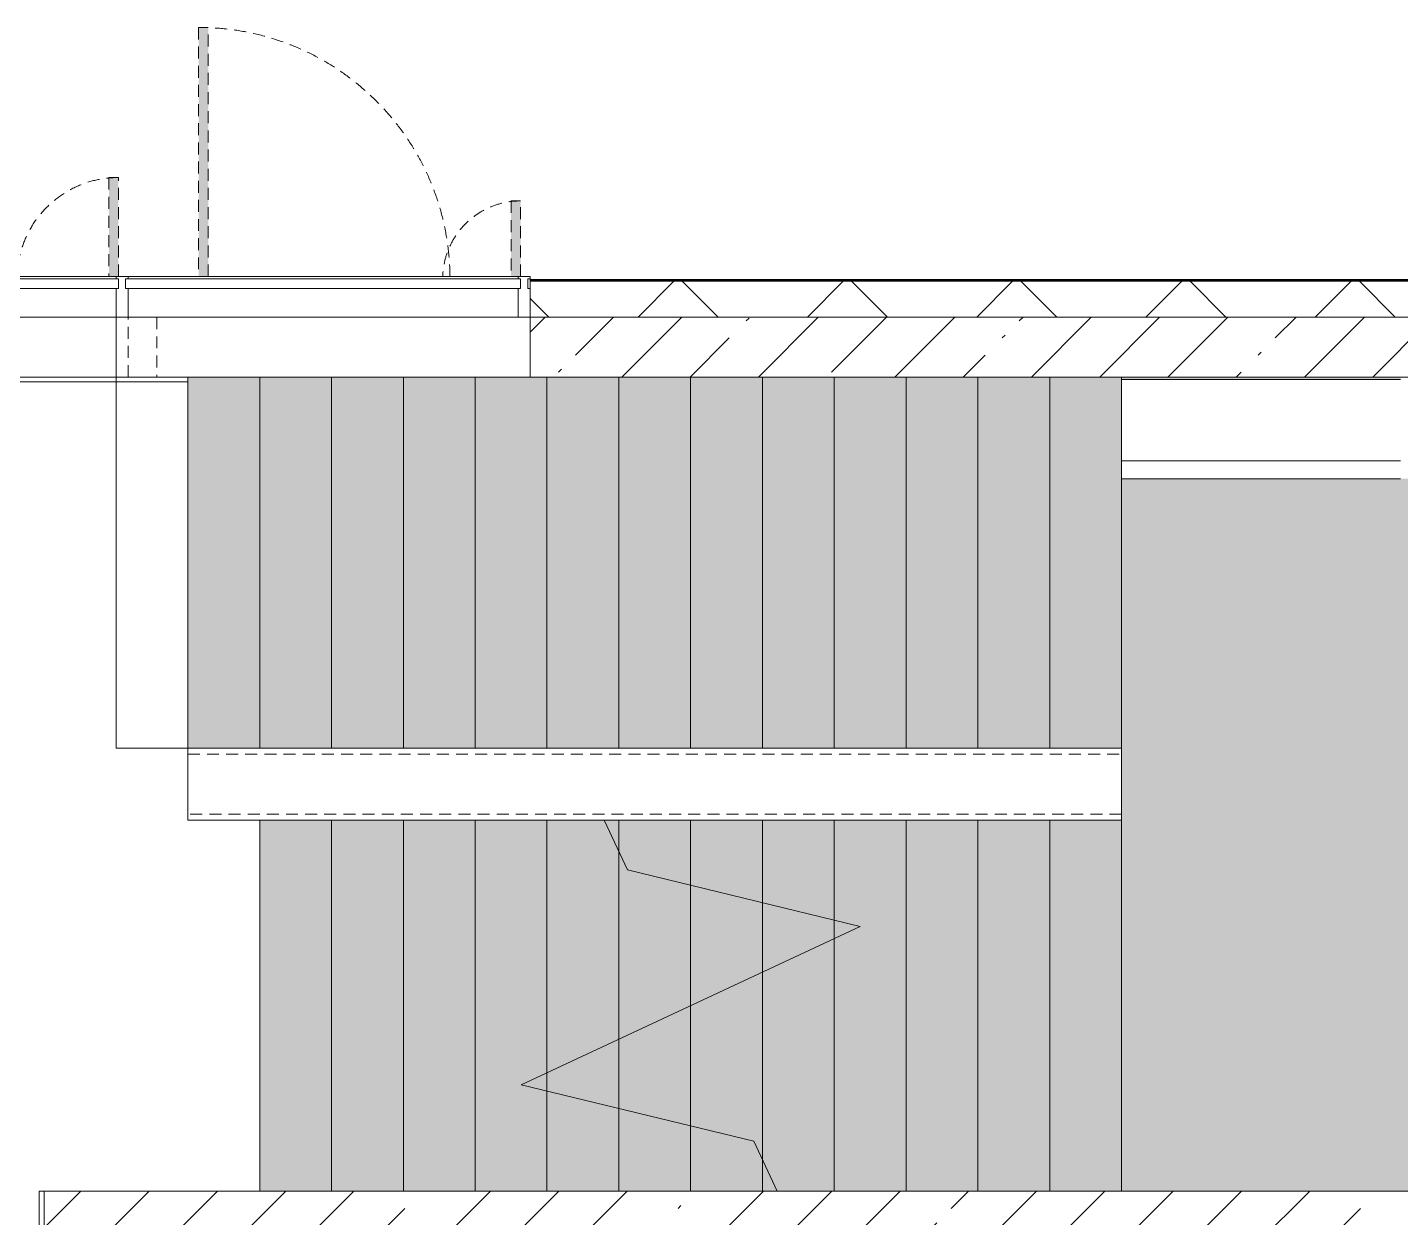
# Model space of a CAD drawing. Header units: millimetres. Extents: x 39815 to 261742, y -8553 to 29000.
# Drawn here: x 229242 to 234977, y 17640 to 22610 of the extents above; entities that cross this region are included whole.
import ezdxf

# ---------------------------------------------------------------- set-up
doc = ezdxf.new("R2010")
doc.units = ezdxf.units.MM
doc.linetypes.add('200_ШТРИХ__ш1_п0_6_', pattern=[80, 50, -30])
for name, color, linetype, lineweight in [('A-DETL-MBND', 7, '200_ШТРИХ__ш1_п0_6_', 9), ('A-GLAZ-2', 7, 'Continuous', 5), ('A-GLAZ-CWMG-2', 7, 'Continuous', 5), ('A-WALL-2', 7, 'Continuous', 9), ('A-WALL-4', 7, 'Continuous', 5), ('I-WALL-3', 7, 'Continuous', 5), ('S-STRS', 7, 'Continuous', 5), ('S-STRS-MBND', 7, 'Continuous', 5)]:
    doc.layers.add(name, color=color, linetype=linetype, lineweight=lineweight)
doc.layers.add('A-FLOR-1', color=7, linetype='Continuous', lineweight=5, true_color=0xaaaaaa)
doc.layers.add('S-STRS-1', color=7, linetype='Continuous', lineweight=5, true_color=0xd7cdc4, transparency=1)
pattern_1 = [(45, (134731.94, 0), (-285.1231, 285.1231), []), (45, (135017.06, 0), (-285.1231, 285.1231), [504.031, -100.806, 16.764, -84.042])]

# ---------------------------------------------------------------- blocks, each defined once
blk = doc.blocks.new('DRS_ДПУ_распашная__2Ст_Прямоугольная1 - ВН-4_ Нр_ДО_1500х2200 глухая-26741401-Общий план 2 этажа с размещением фрагментов 2_8-2_11')
at = {"layer": 'A-DETL-MBND'}
h = blk.add_hatch(color=256, dxfattribs=at)
h.paths.add_polyline_path([(-760, 10), (-730, 10), (-730, 1050), (-770, 1050), (-770, 10)])
h.paths.add_polyline_path([(-760, 0), (-760, 10), (-770, 0)])
h = blk.add_hatch(color=256, dxfattribs=at)
h.paths.add_polyline_path([(760, 0), (770, 0), (760, 10)])
h.paths.add_polyline_path([(760, 10), (770, 10), (770, 423.1), (730, 423.1), (730, 10), (747.1, 10)])
for p, q in [((-770, 1050), (-770, 10)), ((-730, 1050), (-770, 1050)), ((-730, 10), (-730, 1050)), ((770, 423.1), (730, 423.1)), ((730, 423.1), (730, 10)), ((770, 10), (770, 423.1))]:
    blk.add_line(p, q, dxfattribs=at)
for centre, radius, start, end in [((-770, 0), 1050, 0.55196, 90), ((770, 0), 423.1, 90, 178.61029)]:
    blk.add_arc(centre, radius, start, end, dxfattribs=at)
blk = doc.blocks.new('Прямоугольный импост - Импост структурный с накладкой - 170мм-23713241-Общий план 2 этажа с размещением фрагментов 2_8-2_11')
at = {"layer": 'A-DETL-MBND'}
for p, q in [((-10, 0), (0, 0)), ((0, 0), (0, -10))]:
    blk.add_line(p, q, dxfattribs=at)
blk = doc.blocks.new('DRS_ДПУ_распашная__2Ст_Прямоугольная1 - ВН-4_ Нр_ДО_1500х2200 глухая-26857260-Общий план 2 этажа с размещением фрагментов 2_8-2_11')
at = {"layer": 'A-DETL-MBND'}
blk.add_hatch(color=256, dxfattribs=at).paths.add_polyline_path([(-632.5, 10), (-632.5, 1050), (-672.5, 1050), (-672.5, 10), (-662.5, 10)])
h = blk.add_hatch(color=256, dxfattribs=at)
h.paths.add_polyline_path([(662.5, 0), (672.5, 0), (662.5, 10)])
h.paths.add_polyline_path([(662.5, 10), (672.5, 10), (672.5, 325.6), (632.5, 325.6), (632.5, 10)])
for p, q in [((-672.5, 1050), (-672.5, 10)), ((-632.5, 1050), (-672.5, 1050)), ((-632.5, 10), (-632.5, 1050)), ((672.5, 325.6), (632.5, 325.6)), ((632.5, 325.6), (632.5, 10)), ((672.5, 10), (672.5, 325.6))]:
    blk.add_line(p, q, dxfattribs=at)
for centre, radius, start, end in [((-672.5, 0), 1050, 0.55196, 90), ((672.5, 0), 325.6, 90, 178.15712)]:
    blk.add_arc(centre, radius, start, end, dxfattribs=at)
blk = doc.blocks.new('PNS_Панель прямоугольная1 - Нр_Стекло - 40мм-22959730-Общий план 2 этажа с размещением фрагментов 2_8-2_11')
at = {"layer": 'A-GLAZ-2'}
for p, q in [((-770, 0), (770, 0)), ((770, 0), (-770, 0)), ((-760, -40), (760, -40))]:
    blk.add_line(p, q, dxfattribs=at)
blk = doc.blocks.new('PNS_Панель прямоугольная1 - Нр_Стекло - 40мм-23689183-Общий план 2 этажа с размещением фрагментов 2_8-2_11')
at = {"layer": 'A-GLAZ-2'}
for p, q in [((-825, 0), (825, 0)), ((825, 0), (-825, 0)), ((-815, -40), (815, -40))]:
    blk.add_line(p, q, dxfattribs=at)
blk = doc.blocks.new('Прямоугольный импост - Импост структурный с накладкой - 170мм-22874516-Общий план 2 этажа с размещением фрагментов 2_8-2_11')
at = {"layer": 'A-GLAZ-CWMG-2'}
for p, q in [((-50, 40), (-50, 160)), ((-50, 160), (0, 160)), ((0, 160), (0, 40)), ((-40, 40), (-50, 40)), ((-50, -10), (-50, 0)), ((-50, 0), (-40, 0)), ((-40, 0), (-40, 40)), ((-10, 40), (-10, 0)), ((0, 40), (-10, 40)), ((-10, 0), (0, 0)), ((0, 0), (0, -10)), ((0, -10), (-50, -10))]:
    blk.add_line(p, q, dxfattribs=at)
blk = doc.blocks.new('Прямоугольный импост - Импост структурный с накладкой - 170мм-22855553-Общий план 2 этажа с размещением фрагментов 2_8-2_11')
at = {"layer": 'A-GLAZ-CWMG-2'}
for p, q in [((93360, 21560), (93360, 21570)), ((93360, 21570), (94880, 21570)), ((94880, 21570), (94880, 21560)), ((93360, 21400), (94880, 21400))]:
    blk.add_line(p, q, dxfattribs=at)
blk = doc.blocks.new('Прямоугольный импост - Импост структурный с накладкой - 170мм-23689142-Общий план 2 этажа с размещением фрагментов 2_8-2_11')
at = {"layer": 'A-GLAZ-CWMG-2'}
for p, q in [((94930, 21560), (94930, 21570)), ((94930, 21570), (96560, 21570)), ((96560, 21570), (96560, 21560)), ((94930, 21400), (96560, 21400))]:
    blk.add_line(p, q, dxfattribs=at)
blk = doc.blocks.new('Прямоугольный импост - Импост структурный с накладкой - 170мм-22874498-Общий план 2 этажа с размещением фрагментов 2_8-2_11')
at = {"layer": 'A-GLAZ-CWMG-2'}
for p, q in [((-25, 40), (-25, 160)), ((-25, 160), (25, 160)), ((25, 160), (25, 40)), ((-15, 40), (-25, 40)), ((-25, -10), (-25, 0)), ((-25, 0), (-15, 0)), ((-15, 0), (-15, 40)), ((15, 40), (15, 0)), ((25, 40), (15, 40)), ((15, 0), (25, 0)), ((25, 0), (25, -10)), ((25, -10), (-25, -10))]:
    blk.add_line(p, q, dxfattribs=at)
blk = doc.blocks.new('Зашивка приборов отопления31 - Зашивка приборов отопления-33324104-Общий план 2 этажа с размещением фрагментов 2_8-2_11')
at = {"layer": 'A-WALL-4'}
for p, q in [((126595, 120), (125430, 120)), ((126595, 45), (126595, 120)), ((126595, 45), (125430, 45)), ((125430, 45), (126595, 45)), ((126595, -295), (126595, 45)), ((125430, -295), (126595, -295))]:
    blk.add_line(p, q, dxfattribs=at)

msp = doc.modelspace()

# ---------------------------------------------------------------- hatches: boundary and pattern name
at = {"layer": 'A-WALL-4'}
h = msp.add_hatch(dxfattribs=at)
h.set_pattern_fill('FP_61', color=256, style=0, pattern_type=2)
h.set_pattern_definition([(45, (134731.94, 0), (-353.5534, 353.5534), []), (135, (134731.94, 0), (-353.5534, -353.5534), [])])
h.paths.add_polyline_path([(259961.9, 21400), (259961.9, 21550), (254882.2, 21550), (254882.2, 21400), (259811.9, 21400)])
h.paths.add_polyline_path([(253982.2, 21400), (253982.2, 21550), (252632.4, 21550), (252632.4, 21400), (252875.9, 21400)])
h.paths.add_polyline_path([(242482.4, 21400), (243782.4, 21400), (243782.4, 21550), (242482.4, 21550)])
h.paths.add_polyline_path([(245081.9, 21400), (245981.9, 21400), (245981.9, 21550), (244682.4, 21550), (244682.4, 21400)])
h.paths.add_polyline_path([(248032.4, 21400), (248032.4, 21550), (246881.9, 21550), (246881.9, 21400)])
h.paths.add_polyline_path([(241582.4, 21400), (241582.4, 21550), (240282.2, 21550), (240282.2, 21400), (240781.9, 21400)])
h.paths.add_polyline_path([(250832.4, 21400), (251732.4, 21400), (251732.4, 21550), (250332.4, 21550), (250332.4, 21400), (250659, 21400)])
h.paths.add_polyline_path([(237982.2, 21400), (237982.2, 21550), (236781.9, 21550), (236781.9, 21400), (237358, 21400)])
h.paths.add_polyline_path([(227936.4, 21400), (228041.9, 21400), (228041.9, 21550), (227791.9, 21550), (227791.9, 21400)])
h.paths.add_polyline_path([(232924.3, 21400), (235881.9, 21400), (235881.9, 21550), (231341.9, 21550), (231341.9, 21400), (231815.8, 21400)])
at = {"layer": 'I-WALL-3'}
h = msp.add_hatch(dxfattribs=at)
h.set_pattern_fill('FP_69', color=256, style=0, pattern_type=2)
h.set_pattern_definition(pattern_1)
h.paths.add_polyline_path([(235001.9, 21150), (235311.9, 21150), (235311.9, 21400), (231341.9, 21400), (231341.9, 21150), (234989.4, 21150)])
h.paths.add_polyline_path([(228041.9, 21150), (228041.9, 21400), (227761.9, 21400), (227761.9, 21150)])
h = msp.add_hatch(dxfattribs=at)
h.set_pattern_fill('FP_69', color=256, style=0, pattern_type=2)
h.set_pattern_definition(pattern_1)
h.paths.add_polyline_path([(235451.9, 17530), (235531.9, 17530), (235531.9, 17750), (229311.9, 17750), (229311.9, 17530), (235141.1, 17530)])
at = {"layer": 'S-STRS-1'}
for points in [[(229911.9, 19600), (230211.9, 19600), (230211.9, 21150), (229911.9, 21150), (229911.9, 20148.5)], [(230511.9, 19600), (230511.9, 21150), (230211.9, 21150), (230211.9, 19600)], [(230811.9, 19600), (230811.9, 21150), (230511.9, 21150), (230511.9, 19600), (230707.4, 19600)], [(231111.9, 19600), (231111.9, 21150), (230811.9, 21150), (230811.9, 19600)], [(231111.9, 19600), (231411.9, 19600), (231411.9, 21150), (231111.9, 21150), (231111.9, 20148.5)], [(231711.9, 19600), (231711.9, 21150), (231411.9, 21150), (231411.9, 19600)], [(232011.9, 19600), (232011.9, 21150), (231711.9, 21150), (231711.9, 19600)], [(232311.9, 19600), (232311.9, 21150), (232011.9, 21150), (232011.9, 19600)], [(232611.9, 19600), (232611.9, 21150), (232311.9, 21150), (232311.9, 19600)], [(232911.9, 19600), (232911.9, 21150), (232611.9, 21150), (232611.9, 19600)], [(232924.3, 19600), (233211.9, 19600), (233211.9, 21150), (232911.9, 21150), (232911.9, 19600)], [(233511.9, 19600), (233511.9, 21150), (233211.9, 21150), (233211.9, 19600)], [(233511.9, 19600), (233811.9, 19600), (233811.9, 21150), (233511.9, 21150), (233511.9, 20148.5)], [(230511.9, 17750), (230511.9, 19300), (230211.9, 19300), (230211.9, 17750)], [(230511.9, 17750), (230811.9, 17750), (230811.9, 19300), (230511.9, 19300), (230511.9, 17987.1)], [(230511.9, 17750), (230811.9, 17750), (230811.9, 19300), (230511.9, 19300), (230511.9, 17987.1)], [(231111.9, 17750), (231111.9, 19300), (230811.9, 19300), (230811.9, 17750)], [(231111.9, 17750), (231111.9, 19300), (230811.9, 19300), (230811.9, 17750)], [(231411.9, 17750), (231411.9, 18168.6), (231303.9, 18194.8), (231411.9, 18245.2), (231411.9, 19300), (231111.9, 19300), (231111.9, 17750)], [(231411.9, 17750), (231411.9, 19300), (231111.9, 19300), (231111.9, 17750), (231303.9, 17750)], [(231411.9, 17750), (231711.9, 17750), (231711.9, 19300), (231411.9, 19300), (231411.9, 17987.1)], [(232011.9, 17750), (232011.9, 19300), (231711.9, 19300), (231711.9, 17750), (231815.8, 17750)], [(232311.9, 17750), (232311.9, 19300), (232011.9, 19300), (232011.9, 17750), (232276.1, 17750)], [(232373.3, 17750), (232611.9, 17750), (232611.9, 19300), (232311.9, 19300), (232311.9, 17750)], [(232911.9, 17750), (232911.9, 19300), (232611.9, 19300), (232611.9, 17750)], [(233211.9, 17750), (233211.9, 19300), (232911.9, 19300), (232911.9, 17750), (232924.3, 17750)], [(233511.9, 17750), (233511.9, 19300), (233211.9, 19300), (233211.9, 17750), (233451.9, 17750)], [(233511.9, 17750), (233811.9, 17750), (233811.9, 19300), (233511.9, 19300), (233511.9, 17987.1)], [(232611.9, 18804.8), (232720, 18855.2), (232611.9, 18881.4)]]:
    msp.add_hatch(color=256, dxfattribs=at).paths.add_polyline_path(points)
h = msp.add_hatch(color=256, dxfattribs=at)
h.paths.add_polyline_path([(233811.9, 17750), (235311.9, 17750), (235311.9, 20725), (233811.9, 20725), (233811.9, 17987.1)])
h.paths.add_polyline_path([(235311.9, 20800), (235311.9, 21150), (235051.9, 21144.8), (235051.9, 20800), (235141.1, 20800)])
h.paths.add_polyline_path([(234976.9, 21140), (234976.9, 21150), (233811.9, 21150), (233811.9, 21140), (234032.7, 21140)])
h = msp.add_hatch(color=256, dxfattribs=at)
h.paths.add_polyline_path([(231411.9, 17750), (231711.9, 17750), (231711.9, 18095.7), (231411.9, 18168.6), (231411.9, 17987.1)])
h.paths.add_polyline_path([(231411.9, 18245.2), (231711.9, 18385.1), (231711.9, 19168.4), (231650.6, 19300), (231411.9, 19300), (231411.9, 18385.1)])
h = msp.add_hatch(color=256, dxfattribs=at)
h.paths.add_polyline_path([(231711.9, 17750), (232011.9, 17750), (232011.9, 18022.8), (231711.9, 18095.7), (231711.9, 17987.1)])
h.paths.add_polyline_path([(231711.9, 18385.1), (232011.9, 18525), (232011.9, 19027.2), (231747.8, 19091.4), (231711.9, 19168.4)])
h = msp.add_hatch(color=256, dxfattribs=at)
h.paths.add_polyline_path([(232011.9, 17750), (232311.9, 17750), (232311.9, 17881.6), (232276.1, 17958.6), (232011.9, 18022.8), (232011.9, 17987.1)])
h.paths.add_polyline_path([(232011.9, 18525), (232311.9, 18664.9), (232311.9, 18954.3), (232011.9, 19027.2), (232011.9, 18664.9)])
h = msp.add_hatch(color=256, dxfattribs=at)
h.paths.add_polyline_path([(232373.3, 17750), (232311.9, 17881.6), (232311.9, 17750)])
h.paths.add_polyline_path([(232311.9, 18664.9), (232611.9, 18804.8), (232611.9, 18881.4), (232311.9, 18954.3), (232311.9, 18804.8)])

# ---------------------------------------------------------------- linework, layer by layer
at = {"layer": 'A-DETL-MBND'}
for p, q in [((229661.9, 21150), (229661.9, 21400)), ((229781.9, 21400), (229781.9, 21150)), ((229911.9, 19575), (233811.9, 19575)), ((233811.9, 19325), (233811.9, 19575)), ((233811.9, 19325), (229911.9, 19325))]:
    msp.add_line(p, q, dxfattribs=at)
at = {"layer": 'A-FLOR-1'}
for p, q in [((229611.9, 21150), (229611.9, 21400)), ((229911.9, 21130), (227781.9, 21130)), ((229911.9, 21150), (228041.9, 21150)), ((229911.9, 19300), (229911.9, 21150)), ((230511.9, 19300), (229911.9, 19300)), ((230211.9, 17750), (230211.9, 19300)), ((230511.9, 17750), (230511.9, 19300)), ((229290.9, 13620), (229290.9, 17750)), ((229290.9, 17750), (229311.9, 17750))]:
    msp.add_line(p, q, dxfattribs=at)
at = {"layer": 'A-WALL-2'}
for p, q in [((235881.9, 21553), (231341.9, 21553)), ((235881.9, 21550), (231341.9, 21550)), ((231341.9, 21400), (235311.9, 21400))]:
    msp.add_line(p, q, dxfattribs=at)
at = {"layer": 'A-WALL-4'}
for p, q in [((244682.4, 21558), (231341.9, 21558)), ((231341.9, 21558), (231341.9, 21400))]:
    msp.add_line(p, q, dxfattribs=at)
at = {"layer": 'I-WALL-3'}
for p, q in [((231341.9, 21400), (231341.9, 21150)), ((231341.9, 21150), (234976.9, 21150)), ((229311.9, 17750), (229311.9, 13620)), ((235311.9, 17750), (229311.9, 17750))]:
    msp.add_line(p, q, dxfattribs=at)
at = {"layer": 'S-STRS'}
for p, q in [((229611.9, 19600), (229611.9, 21150)), ((230211.9, 21150), (229911.9, 21150)), ((230511.9, 21150), (230211.9, 21150)), ((230211.9, 19600), (230211.9, 21150)), ((230211.9, 19600), (230211.9, 21150)), ((230811.9, 21150), (230511.9, 21150)), ((230511.9, 19600), (230511.9, 21150)), ((230511.9, 19600), (230511.9, 21150)), ((231111.9, 21150), (230811.9, 21150)), ((230811.9, 19600), (230811.9, 21150)), ((230811.9, 19600), (230811.9, 21150)), ((231341.9, 21150), (231111.9, 21150)), ((231111.9, 19600), (231111.9, 21150)), ((231111.9, 19600), (231111.9, 21150)), ((231411.9, 19600), (231411.9, 21150)), ((231411.9, 19600), (231411.9, 21150)), ((231711.9, 19600), (231711.9, 21150)), ((231711.9, 19600), (231711.9, 21150)), ((232011.9, 19600), (232011.9, 21150)), ((232011.9, 19600), (232011.9, 21150)), ((232311.9, 19600), (232311.9, 21150)), ((232311.9, 19600), (232311.9, 21150)), ((232611.9, 19600), (232611.9, 21150)), ((232611.9, 19600), (232611.9, 21150)), ((232911.9, 19600), (232911.9, 21150)), ((232911.9, 19600), (232911.9, 21150)), ((233211.9, 19600), (233211.9, 21150)), ((233211.9, 19600), (233211.9, 21150)), ((233511.9, 19600), (233511.9, 21150)), ((233511.9, 19600), (233511.9, 21150)), ((233811.9, 21140), (233811.9, 21150)), ((233811.9, 21140), (233811.9, 21150)), ((233811.9, 19600), (233811.9, 20725)), ((233811.9, 19600), (233811.9, 20725)), ((230211.9, 19600), (229911.9, 19600)), ((230511.9, 19600), (230211.9, 19600)), ((230811.9, 19600), (230511.9, 19600)), ((231111.9, 19600), (230811.9, 19600)), ((231411.9, 19600), (231111.9, 19600)), ((231711.9, 19600), (231411.9, 19600)), ((232011.9, 19600), (231711.9, 19600)), ((232311.9, 19600), (232011.9, 19600)), ((232611.9, 19600), (232311.9, 19600)), ((232911.9, 19600), (232611.9, 19600)), ((233211.9, 19600), (232911.9, 19600)), ((233511.9, 19600), (233211.9, 19600)), ((233811.9, 19600), (233511.9, 19600)), ((233811.9, 19600), (233811.9, 19300)), ((230211.9, 19300), (230211.9, 17750)), ((230211.9, 19300), (230511.9, 19300)), ((230211.9, 19300), (230211.9, 17750)), ((230511.9, 19300), (230811.9, 19300)), ((230511.9, 19300), (230511.9, 17750)), ((230511.9, 19300), (230511.9, 17750)), ((230511.9, 19300), (230811.9, 19300)), ((230811.9, 19300), (231111.9, 19300)), ((230811.9, 19300), (230811.9, 17750)), ((230811.9, 19300), (230811.9, 17750)), ((230811.9, 19300), (231111.9, 19300)), ((230811.9, 19300), (230811.9, 17750)), ((230811.9, 19300), (230811.9, 17750)), ((231111.9, 19300), (231411.9, 19300)), ((231111.9, 19300), (231111.9, 17750)), ((231111.9, 19300), (231111.9, 17750)), ((231111.9, 19300), (231411.9, 19300)), ((231111.9, 19300), (231111.9, 17750)), ((231111.9, 19300), (231111.9, 17750)), ((231411.9, 19300), (231650.6, 19300)), ((231411.9, 19300), (231411.9, 18245.2)), ((231411.9, 19300), (231411.9, 18245.2)), ((231411.9, 19300), (231650.6, 19300)), ((231411.9, 19300), (231411.9, 18245.2)), ((231411.9, 19300), (231411.9, 18245.2)), ((231650.6, 19300), (231711.9, 19300)), ((231711.9, 19300), (232011.9, 19300)), ((231711.9, 19300), (231711.9, 19168.4)), ((231711.9, 19300), (231711.9, 19168.4)), ((232011.9, 19300), (232311.9, 19300)), ((232011.9, 19300), (232011.9, 19027.2)), ((232011.9, 19300), (232011.9, 19027.2)), ((232311.9, 19300), (232611.9, 19300)), ((232311.9, 19300), (232311.9, 18954.3)), ((232311.9, 19300), (232311.9, 18954.3)), ((232611.9, 19300), (232911.9, 19300)), ((232611.9, 19300), (232611.9, 18881.4)), ((232611.9, 19300), (232611.9, 18881.4)), ((232911.9, 19300), (233211.9, 19300)), ((232911.9, 19300), (232911.9, 17750)), ((232911.9, 19300), (232911.9, 17750)), ((233211.9, 19300), (233511.9, 19300)), ((233211.9, 19300), (233211.9, 17750)), ((233211.9, 19300), (233211.9, 17750)), ((233511.9, 19300), (233811.9, 19300)), ((233511.9, 19300), (233511.9, 17750)), ((233511.9, 19300), (233511.9, 17750)), ((233811.9, 19300), (233811.9, 17750)), ((233811.9, 19300), (233811.9, 17750)), ((231711.9, 19168.4), (231711.9, 18385.1)), ((231711.9, 19168.4), (231711.9, 18385.1)), ((231711.9, 19168.4), (231711.9, 18385.1)), ((231711.9, 19168.4), (231711.9, 18385.1)), ((232011.9, 19027.2), (232011.9, 18525)), ((232011.9, 19027.2), (232011.9, 18525)), ((232011.9, 19027.2), (232011.9, 18525)), ((232011.9, 19027.2), (232011.9, 18525)), ((232311.9, 18954.3), (232311.9, 18664.9)), ((232311.9, 18954.3), (232311.9, 18664.9)), ((232311.9, 18954.3), (232311.9, 18664.9)), ((232311.9, 18954.3), (232311.9, 18664.9)), ((232611.9, 18881.4), (232611.9, 18804.8)), ((232611.9, 18881.4), (232611.9, 18804.8)), ((232611.9, 18881.4), (232611.9, 18804.8)), ((232611.9, 18881.4), (232611.9, 18804.8)), ((232611.9, 18804.8), (232611.9, 17750)), ((232611.9, 18804.8), (232611.9, 17750)), ((232311.9, 18664.9), (232311.9, 17881.6)), ((232311.9, 18664.9), (232311.9, 17881.6)), ((232011.9, 18525), (232011.9, 18022.8)), ((232011.9, 18525), (232011.9, 18022.8)), ((231711.9, 18385.1), (231711.9, 18095.7)), ((231711.9, 18385.1), (231711.9, 18095.7)), ((231411.9, 18245.2), (231411.9, 18168.6)), ((231411.9, 18245.2), (231411.9, 18168.6)), ((231411.9, 18168.6), (231411.9, 17750)), ((231411.9, 18168.6), (231411.9, 17750)), ((231411.9, 18168.6), (231411.9, 17750)), ((231411.9, 18168.6), (231411.9, 17750)), ((231711.9, 18095.7), (231711.9, 17750)), ((231711.9, 18095.7), (231711.9, 17750)), ((231711.9, 18095.7), (231711.9, 17750)), ((231711.9, 18095.7), (231711.9, 17750)), ((232011.9, 18022.8), (232011.9, 17750)), ((232011.9, 18022.8), (232011.9, 17750)), ((232011.9, 18022.8), (232011.9, 17750)), ((232011.9, 18022.8), (232011.9, 17750)), ((232311.9, 17881.6), (232311.9, 17750)), ((232311.9, 17881.6), (232311.9, 17750)), ((232311.9, 17881.6), (232311.9, 17750)), ((232311.9, 17881.6), (232311.9, 17750)), ((232311.9, 17750), (232373.3, 17750))]:
    msp.add_line(p, q, dxfattribs=at)
at = {"layer": 'S-STRS-MBND'}
for p, q in [((229611.9, 19600), (229611.9, 21150)), ((233811.9, 21150), (229611.9, 21150)), ((229911.9, 19600), (229911.9, 21150)), ((229911.9, 19600), (229911.9, 21150)), ((230211.9, 19600), (230211.9, 21150)), ((230211.9, 19600), (230211.9, 21150)), ((230511.9, 19600), (230511.9, 21150)), ((230511.9, 19600), (230511.9, 21150)), ((230811.9, 19600), (230811.9, 21150)), ((230811.9, 19600), (230811.9, 21150)), ((231111.9, 19600), (231111.9, 21150)), ((231111.9, 19600), (231111.9, 21150)), ((231411.9, 19600), (231411.9, 21150)), ((231411.9, 19600), (231411.9, 21150)), ((231711.9, 19600), (231711.9, 21150)), ((231711.9, 19600), (231711.9, 21150)), ((232011.9, 19600), (232011.9, 21150)), ((232011.9, 19600), (232011.9, 21150)), ((232311.9, 19600), (232311.9, 21150)), ((232311.9, 19600), (232311.9, 21150)), ((232611.9, 19600), (232611.9, 21150)), ((232611.9, 19600), (232611.9, 21150)), ((232911.9, 19600), (232911.9, 21150)), ((232911.9, 19600), (232911.9, 21150)), ((233211.9, 19600), (233211.9, 21150)), ((233211.9, 19600), (233211.9, 21150)), ((233511.9, 19600), (233511.9, 21150)), ((233511.9, 19600), (233511.9, 21150)), ((235361.9, 21150), (233811.9, 21150)), ((233811.9, 19600), (233811.9, 21150)), ((233811.9, 19600), (233811.9, 21150)), ((233811.9, 19600), (229611.9, 19600)), ((233811.9, 19600), (233811.9, 19300)), ((231650.6, 19300), (233811.9, 19300)), ((231747.8, 19091.4), (231650.6, 19300)), ((231711.9, 19300), (231711.9, 19168.4)), ((231711.9, 19300), (231711.9, 19168.4)), ((232011.9, 19300), (232011.9, 19027.2)), ((232011.9, 19300), (232011.9, 19027.2)), ((232311.9, 19300), (232311.9, 18954.3)), ((232311.9, 19300), (232311.9, 18954.3)), ((232611.9, 19300), (232611.9, 18881.4)), ((232611.9, 19300), (232611.9, 18881.4)), ((232911.9, 19300), (232911.9, 17750)), ((232911.9, 19300), (232911.9, 17750)), ((233211.9, 19300), (233211.9, 17750)), ((233211.9, 19300), (233211.9, 17750)), ((233511.9, 19300), (233511.9, 17750)), ((233511.9, 19300), (233511.9, 17750)), ((233811.9, 19300), (233811.9, 17750)), ((233811.9, 19300), (233811.9, 17750)), ((232720, 18855.2), (231747.8, 19091.4)), ((231303.9, 18194.8), (232720, 18855.2)), ((232611.9, 18804.8), (232611.9, 17750)), ((232611.9, 18804.8), (232611.9, 17750)), ((232311.9, 18664.9), (232311.9, 17881.6)), ((232311.9, 18664.9), (232311.9, 17881.6)), ((232011.9, 18525), (232011.9, 18022.8)), ((232011.9, 18525), (232011.9, 18022.8)), ((231711.9, 18385.1), (231711.9, 18095.7)), ((231711.9, 18385.1), (231711.9, 18095.7)), ((231411.9, 18245.2), (231411.9, 18168.6)), ((231411.9, 18245.2), (231411.9, 18168.6)), ((232276.1, 17958.6), (231303.9, 18194.8)), ((232373.3, 17750), (232276.1, 17958.6)), ((232373.3, 17750), (233811.9, 17750)), ((233811.9, 17750), (235361.9, 17750))]:
    msp.add_line(p, q, dxfattribs=at)

# ---------------------------------------------------------------- block references
at = {"layer": 'A-DETL-MBND'}
for name, p in [('DRS_ДПУ_распашная__2Ст_Прямоугольная1 - ВН-4_ Нр_ДО_1500х2200 глухая-26741401-Общий план 2 этажа с размещением фрагментов 2_8-2_11', (228851.9, 21560)), ('DRS_ДПУ_распашная__2Ст_Прямоугольная1 - ВН-4_ Нр_ДО_1500х2200 глухая-26857260-Общий план 2 этажа с размещением фрагментов 2_8-2_11', (230629.4, 21560))]:
    msp.add_blockref(name, p, dxfattribs=at)
at = {"layer": 'A-DETL-MBND', "extrusion": (0, 0, -1), "rotation": 180}
msp.add_blockref('Прямоугольный импост - Импост структурный с накладкой - 170мм-23713241-Общий план 2 этажа с размещением фрагментов 2_8-2_11', (-231341.9, 21560), dxfattribs=at)
at = {"layer": 'A-GLAZ-2'}
for name, p in [('PNS_Панель прямоугольная1 - Нр_Стекло - 40мм-22959730-Общий план 2 этажа с размещением фрагментов 2_8-2_11', (228851.9, 21560)), ('PNS_Панель прямоугольная1 - Нр_Стекло - 40мм-23689183-Общий план 2 этажа с размещением фрагментов 2_8-2_11', (230476.9, 21560))]:
    msp.add_blockref(name, p, dxfattribs=at)
at = {"layer": 'A-GLAZ-CWMG-2'}
for name in ['Прямоугольный импост - Импост структурный с накладкой - 170мм-22855553-Общий план 2 этажа с размещением фрагментов 2_8-2_11', 'Прямоугольный импост - Импост структурный с накладкой - 170мм-23689142-Общий план 2 этажа с размещением фрагментов 2_8-2_11']:
    msp.add_blockref(name, (134731.9, 0), dxfattribs=at)
at = {"layer": 'A-GLAZ-CWMG-2', "extrusion": (0, 0, -1), "rotation": 180}
for name, p in [('Прямоугольный импост - Импост структурный с накладкой - 170мм-22874498-Общий план 2 этажа с размещением фрагментов 2_8-2_11', (-229636.9, 21560)), ('Прямоугольный импост - Импост структурный с накладкой - 170мм-22874516-Общий план 2 этажа с размещением фрагментов 2_8-2_11', (-231341.9, 21560))]:
    msp.add_blockref(name, p, dxfattribs=at)
at = {"layer": 'A-WALL-4', "rotation": 180}
msp.add_blockref('Зашивка приборов отопления31 - Зашивка приборов отопления-33324104-Общий план 2 этажа с размещением фрагментов 2_8-2_11', (360407, 20845), dxfattribs=at)

doc.saveas('drawing.dxf')
